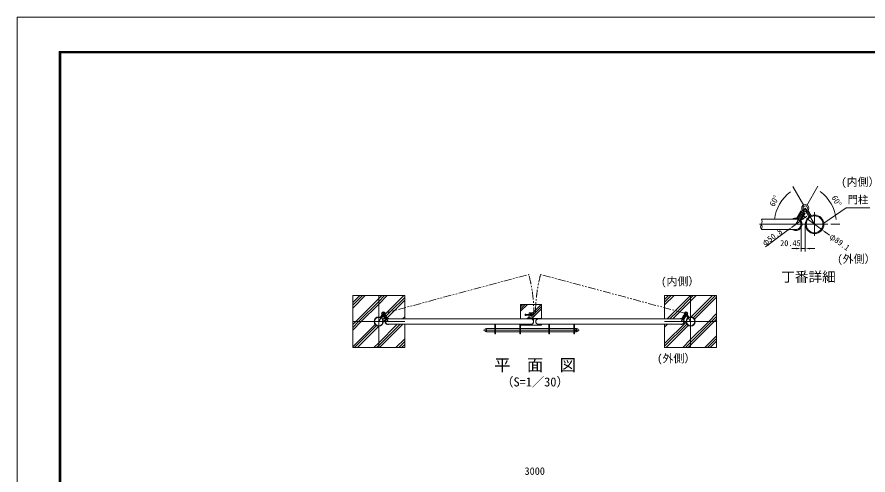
# Model space of a CAD drawing. Units: millimetres, scale not verified. Extents: x -6300 to 6300, y -4455 to 4455.
# Drawn here: x -6300 to 1884, y 52 to 4455 of the extents above; entities that cross this region are included whole.
import ezdxf
from ezdxf.enums import TextEntityAlignment as Align

# ---------------------------------------------------------------- set-up
doc = ezdxf.new("R2010")
doc.units = ezdxf.units.MM
doc.header["$LTSCALE"] = 30
doc.linetypes.add('USER1', pattern=[50.8, 31.75, -6.35, 6.35, -6.35])
doc.linetypes.add('USER2', pattern=[5, 2.5, -0.5, 0.5, -0.5, 0.5, -0.5])
for name, color, linetype, lineweight in [('0-0_D-STR1', 1, 'Continuous', 18), ('0-1_D-BMK', 2, 'USER1', 13), ('0-2_D-DCR-HCH', 7, 'Continuous', 9), ('0-3_D-STR4', 7, 'Continuous', 9), ('0-4_D-STR3', 3, 'Continuous', 13), ('0-6_D-STR-DIM', 7, 'Continuous', 9), ('0-7_0', 3, 'Continuous', 18), ('0-8_D-STR-TXT', 7, 'Continuous', 9), ('0-9_D-TTL-TXT', 7, 'Continuous', 18), ('0-B_DIM', 7, 'Continuous', 9), ('0-C_D-TTL', 7, 'Continuous', 9)]:
    doc.layers.add(name, color=color, linetype=linetype, lineweight=lineweight)
doc.styles.add('ＭＳ ゴシック', font='')
doc.styles.get('ＭＳ ゴシック').set_extended_font_data('MS Gothic')

msp = doc.modelspace()

# ---------------------------------------------------------------- linework, layer by layer
at = {"layer": '0-0_D-STR1'}
for p, q in [((858.51, 2512.95), (1189.86, 2512.95)), ((858.51, 2411.35), (1189.86, 2411.35)), ((-1356.78, 1552.18), (-2730.98, 1552.18)), ((-1356.78, 1501.38), (-2730.98, 1501.38)), ((-1285.98, 1552.18), (88.22, 1552.18)), ((-1285.98, 1501.38), (88.22, 1501.38))]:
    msp.add_line(p, q, dxfattribs=at)
for centre, radius in [((1370.66, 2462.15), 89.1), ((1370.66, 2462.15), 80.7), ((-2821.38, 1526.78), 44.55), ((-2821.38, 1526.78), 40.35), ((178.62, 1526.78), 44.55), ((178.62, 1526.78), 40.35)]:
    msp.add_circle(centre, radius, dxfattribs=at)
for centre, radius, start, end in [((904.39, 2436.75), 52.45, 151.03399, 208.96601), ((812.62, 2487.55), 52.45, 331.03399, 28.96601), ((812.62, 2436.75), 52.45, 331.03399, 28.96601), ((1189.86, 2462.15), 50.8, 270, 90), ((-2730.98, 1526.78), 25.4, 90, 270), ((-1356.78, 1526.78), 25.4, 270, 90), ((-1285.98, 1526.78), 25.4, 90, 270), ((88.22, 1526.78), 25.4, 270, 90)]:
    msp.add_arc(centre, radius, start, end, dxfattribs=at)
at = {"layer": '0-1_D-BMK'}
for p, q in [((1280.61, 2618.12), (1189.86, 2462.15)), ((1370.66, 2462.15), (1280.61, 2618.12)), ((1370.66, 2350.61), (1370.66, 2578.35)), ((1497.04, 2462.15), (839.71, 2462.15)), ((-2821.38, 1276.78), (-2821.38, 1776.78)), ((178.62, 1276.78), (178.62, 1776.78)), ((-2821.38, 1526.78), (-2776.36, 1604.77)), ((-2776.36, 1604.77), (-2730.98, 1526.78)), ((-1414.2, 1591.68), (-1342.72, 1591.68)), ((-1356.78, 1609.84), (-1356.78, 1573.52)), ((133.59, 1604.77), (88.22, 1526.78)), ((178.62, 1526.78), (133.59, 1604.77)), ((-3071.38, 1526.78), (-2571.38, 1526.78)), ((428.62, 1526.78), (-71.38, 1526.78)), ((-893.43, 1443.98), (-1813.43, 1443.98)), ((-926.13, 1435.83), (-926.13, 1452.05))]:
    msp.add_line(p, q, dxfattribs=at)
at = {"layer": '0-1_D-BMK', "linetype": 'USER2'}
for p, q in [((-2776.36, 1604.77), (-1378.59, 1979.3)), ((133.59, 1604.77), (-1264.18, 1979.3))]:
    msp.add_line(p, q, dxfattribs=at)
for centre, start, end in [((-2776.36, 1604.77), 359.32983, 15), ((133.59, 1604.77), 165, 180.67017)]:
    msp.add_arc(centre, 1447.08, start, end, dxfattribs=at)
at = {"layer": '0-2_D-DCR-HCH'}
for p, q in [((-3071.38, 1656.41), (-2951.01, 1776.78)), ((-3071.38, 1682.92), (-2977.52, 1776.78)), ((-3071.38, 1709.44), (-3004.04, 1776.78)), ((-71.38, 1686.56), (18.84, 1776.78)), ((-71.38, 1713.07), (-7.67, 1776.78)), ((-71.38, 1739.59), (-34.19, 1776.78)), ((184.14, 1570.85), (390.07, 1776.78)), ((203.41, 1563.6), (416.59, 1776.78)), ((216.45, 1550.13), (428.62, 1762.29)), ((-1456.78, 1625.28), (-1390.38, 1691.68)), ((-1456.78, 1647.38), (-1412.48, 1691.68)), ((-1456.78, 1669.47), (-1434.57, 1691.68)), ((-2793.52, 1563.04), (-2767.32, 1589.24)), ((-2782.26, 1547.77), (-2765.98, 1564.06)), ((-2762.69, 1567.35), (-2757.57, 1572.47)), ((-2753.18, 1576.86), (-2752.45, 1577.59)), ((-2752.93, 1550.59), (-2747.81, 1555.71)), ((-2743.42, 1560.1), (-2742.69, 1560.83)), ((-2592.24, 1552.18), (-2571.38, 1573.04)), ((-1397.39, 1552.08), (-1375.78, 1573.7)), ((-3071.38, 1285.18), (-2856.7, 1499.85)), ((-3053.26, 1276.78), (-2842.42, 1487.62)), ((-2814.61, 1276.78), (-2590.01, 1501.38)), ((-1456.78, 1492.7), (-1448.19, 1501.28)), ((-1435.7, 1491.68), (-1426.1, 1501.28)), ((-1413.6, 1491.68), (-1404, 1501.28)), ((-1353.2, 1552.08), (-1353.15, 1552.13)), ((-1281.02, 1491.68), (-1271.42, 1501.28)), ((-1258.92, 1491.68), (-1256.78, 1493.82)), ((-71.38, 1315.33), (134.55, 1521.26)), ((-71.38, 1288.81), (141.8, 1501.99)), ((-71.38, 1474.43), (-44.43, 1501.38)), ((-71.38, 1500.94), (-70.94, 1501.38)), ((-56.89, 1276.78), (155.27, 1488.95)), ((-2655.51, 1276.78), (-2571.38, 1360.91)), ((-2629, 1276.78), (-2571.38, 1334.39)), ((314.34, 1276.78), (428.62, 1391.06)), ((340.85, 1276.78), (428.62, 1364.55)), ((367.37, 1276.78), (428.62, 1338.03)), ((-2602.48, 1276.78), (-2571.38, 1307.88))]:
    msp.add_line(p, q, dxfattribs=at)
for points in [[(-3071.38, 1444.27), (-2988.87, 1526.78), (-2821.38, 1694.27), (-2738.87, 1776.78)], [(-3071.38, 1470.79), (-3015.39, 1526.78), (-2821.38, 1720.79), (-2765.39, 1776.78)], [(-3071.38, 1497.31), (-3041.91, 1526.78), (-2821.38, 1747.31), (-2791.91, 1776.78)], [(-2762.93, 1593.62), (-2742.8, 1613.76), (-2579.78, 1776.78)], [(-2749.16, 1580.88), (-2706.58, 1623.46), (-2571.38, 1758.66)], [(-2739.4, 1564.12), (-2670.35, 1633.17), (-2571.38, 1732.14)], [(-46.66, 1552.18), (32.91, 1631.74), (177.94, 1776.78)], [(-20.14, 1552.18), (53.82, 1626.14), (178.62, 1750.94), (204.46, 1776.78)], [(6.37, 1552.18), (74.73, 1620.54), (178.62, 1724.43), (230.97, 1776.78)], [(-1338.8, 1610.68), (-1338.78, 1610.7), (-1318.79, 1630.69), (-1257.8, 1691.68)], [(-1338.38, 1589), (-1325.56, 1601.82), (-1256.78, 1670.6)], [(-1337.98, 1567.3), (-1333.76, 1571.52), (-1256.78, 1648.5)], [(102.2, 1276.78), (178.62, 1353.19), (352.2, 1526.78), (428.62, 1603.19)], [(128.72, 1276.78), (178.62, 1326.68), (378.72, 1526.78), (428.62, 1576.68)], [(-3026.74, 1276.78), (-2821.38, 1482.14), (-2821.28, 1482.24)], [(-2867.64, 1276.78), (-2821.38, 1323.04), (-2643.04, 1501.38)], [(-2841.13, 1276.78), (-2821.38, 1296.53), (-2616.53, 1501.38)], [(-2776.84, 1526.68), (-2776.74, 1526.78), (-2756.22, 1547.3)], [(-1375.3, 1552.08), (-1375.22, 1552.16), (-1375.21, 1552.17)], [(155.24, 1276.78), (178.62, 1300.16), (405.24, 1526.78), (428.62, 1550.16)]]:
    msp.add_lwpolyline(points, dxfattribs=at)
at = {"layer": '0-3_D-STR4'}
for p, q in [((-1256.78, 1691.68), (-1456.78, 1691.68)), ((-1256.78, 1552.08), (-1256.78, 1691.68)), ((-1456.78, 1592.48), (-1456.78, 1552.08)), ((-1256.78, 1501.28), (-1256.78, 1491.68))]:
    msp.add_line(p, q, dxfattribs=at)
for points in [[(-3071.38, 1776.78), (-3071.38, 1276.78), (-2571.38, 1276.78), (-2571.38, 1501.38)], [(-2571.38, 1552.18), (-2571.38, 1776.78), (-3071.38, 1776.78)], [(428.62, 1776.78), (428.62, 1276.78), (-71.38, 1276.78), (-71.38, 1501.38)], [(-71.38, 1552.18), (-71.38, 1776.78), (428.62, 1776.78)], [(-1456.78, 1501.28), (-1456.78, 1491.68), (-1256.78, 1491.68)]]:
    msp.add_lwpolyline(points, dxfattribs=at)
at = {"layer": '0-4_D-STR3'}
for p, q in [((1199.16, 2523.87), (1238.88, 2592.14)), ((1205.03, 2512.1), (1254.24, 2596.66)), ((1206.94, 2519.35), (1246.66, 2587.61)), ((1231.14, 2505.27), (1270.86, 2573.53)), ((1246.66, 2587.61), (1238.88, 2592.14)), ((1238.92, 2500.74), (1278.64, 2569)), ((1278.64, 2569), (1270.86, 2573.53)), ((1316.12, 2532.61), (1286.12, 2584.57)), ((1336.91, 2544.61), (1306.91, 2596.57)), ((1161.43, 2409.32), (1162.61, 2411.35)), ((-2804.5, 1568.01), (-2789.5, 1593.99)), ((-2794.11, 1562.01), (-2779.11, 1587.99)), ((-2775.37, 1580.2), (-2771.48, 1582.47)), ((-2755.51, 1546.07), (-2775.37, 1580.2)), ((-2751.62, 1548.34), (-2771.48, 1582.47)), ((-2738.57, 1551.75), (-2763.17, 1594.03)), ((-2759.38, 1589.51), (-2755.49, 1591.77)), ((-2739.52, 1555.38), (-2759.38, 1589.51)), ((-2735.63, 1557.64), (-2755.49, 1591.77)), ((-1412.28, 1596.68), (-1412.28, 1586.68)), ((-1412.28, 1596.68), (-1406.28, 1596.68)), ((-1412.28, 1586.68), (-1406.28, 1586.68)), ((-1406.28, 1596.68), (-1406.28, 1586.68)), ((-1406.28, 1594.68), (-1365.79, 1594.68)), ((-1406.28, 1588.68), (-1365.79, 1588.68)), ((-1388.98, 1552.18), (-1388.98, 1556.68)), ((-1388.98, 1556.68), (-1258.98, 1556.68)), ((-1373.78, 1611.68), (-1375.78, 1609.68)), ((-1375.78, 1609.68), (-1375.78, 1556.68)), ((-1375.78, 1561.18), (-1337.78, 1561.18)), ((-1375.78, 1556.68), (-1337.78, 1556.68)), ((-1373.78, 1611.68), (-1339.78, 1611.68)), ((-1360.78, 1600.3), (-1360.78, 1611.68)), ((-1352.78, 1600.3), (-1352.78, 1611.68)), ((-1339.78, 1611.68), (-1337.78, 1609.68)), ((-1337.78, 1609.68), (-1337.78, 1556.68)), ((-1258.98, 1552.18), (-1258.98, 1556.68)), ((92.87, 1557.64), (112.73, 1591.77)), ((95.81, 1551.75), (120.41, 1594.03)), ((96.76, 1555.38), (116.62, 1589.51)), ((108.86, 1548.34), (128.72, 1582.47)), ((116.62, 1589.51), (112.73, 1591.77)), ((112.75, 1546.07), (132.61, 1580.2)), ((132.61, 1580.2), (128.72, 1582.47)), ((151.35, 1562.01), (136.35, 1587.99)), ((161.74, 1568.01), (146.74, 1593.99)), ((-2716.77, 1500.36), (-2717.36, 1501.38)), ((-1703.88, 1408.98), (-1703.88, 1501.38)), ((-1699.38, 1408.98), (-1699.38, 1501.38)), ((-1463.38, 1408.98), (-1463.38, 1501.38)), ((-1458.88, 1408.98), (-1458.88, 1501.38)), ((-1388.98, 1552.18), (-1258.98, 1552.18)), ((-1183.88, 1408.98), (-1183.88, 1501.38)), ((-1179.38, 1408.98), (-1179.38, 1501.38)), ((-943.38, 1408.98), (-943.38, 1501.38)), ((-938.88, 1408.98), (-938.88, 1501.38)), ((74.01, 1500.36), (74.6, 1501.38)), ((-1784.13, 1460.98), (-1784.13, 1426.98)), ((-1784.13, 1460.98), (-1784.13, 1426.98)), ((-1703.88, 1460.98), (-1784.13, 1460.98)), ((-1703.88, 1426.98), (-1784.13, 1426.98)), ((-1699.38, 1408.98), (-1703.88, 1408.98)), ((-1463.38, 1460.98), (-1699.38, 1460.98)), ((-1463.38, 1426.98), (-1699.38, 1426.98)), ((-1463.38, 1408.98), (-1458.88, 1408.98)), ((-1183.88, 1460.98), (-1458.88, 1460.98)), ((-1183.88, 1426.98), (-1458.88, 1426.98)), ((-1179.38, 1408.98), (-1183.88, 1408.98)), ((-943.38, 1460.98), (-1179.38, 1460.98)), ((-943.38, 1426.98), (-1179.38, 1426.98)), ((-943.38, 1408.98), (-938.88, 1408.98)), ((-918.13, 1460.98), (-938.88, 1460.98)), ((-918.13, 1426.98), (-938.88, 1426.98)), ((-918.13, 1460.98), (-918.13, 1426.98))]:
    msp.add_line(p, q, dxfattribs=at)
at = {"layer": '0-4_D-STR3', "color": 7, "lineweight": 9}
for q in [(-1456.78, 1626.48), (-1456.78, 1592.48)]:
    msp.add_line((-1456.78, 1691.68), q, dxfattribs=at)
at = {"layer": '0-4_D-STR3'}
for points in [[(1205.03, 2512.1), (1225.78, 2500.03), (1274.98, 2584.59)], [(-2738.57, 1551.75), (-2748.94, 1545.72), (-2773.54, 1588)], [(95.81, 1551.75), (106.18, 1545.72), (130.78, 1588)]]:
    msp.add_lwpolyline(points, dxfattribs=at)
for centre, radius in [((1280.61, 2618.12), 34), ((1280.61, 2618.12), 21.2), ((-2776.36, 1604.77), 17), ((-2776.36, 1604.77), 10.6), ((-1356.78, 1591.68), 9.5), ((133.59, 1604.77), 17), ((133.59, 1604.77), 10.6), ((-926.13, 1443.98), 5)]:
    msp.add_circle(centre, radius, dxfattribs=at)
for centre, radius, start, end in [((1189.86, 2462.15), 60, 84.76054, 122.14905), ((1189.86, 2462.15), 60, 241.71773, 34.8545), ((1189.86, 2462.15), 51, 84.76054, 95.07586), ((1189.86, 2462.15), 51, 264.92414, 34.8545), ((1195.7, 2525.89), 13, 264.76054, 329.80752), ((1195.7, 2525.89), 4, 264.76054, 329.80752), ((1242.38, 2498.73), 13, 149.80752, 214.8545), ((1242.38, 2498.73), 4, 149.80752, 214.8545), ((-2733.9, 1558.65), 6.5, 210.19248, 275.23946), ((-2733.9, 1558.65), 2, 210.19248, 275.23946), ((-2730.98, 1526.78), 30, 57.85095, 95.23946), ((88.22, 1526.78), 30, 84.76054, 122.14905), ((91.14, 1558.65), 6.5, 264.76054, 329.80752), ((91.14, 1558.65), 2, 264.76054, 329.80752), ((-2730.98, 1526.78), 30, 145.1455, 298.28227), ((-2730.98, 1526.78), 25.5, 145.1455, 275.07586), ((-2757.24, 1545.07), 2, 325.1455, 30.19248), ((-2757.24, 1545.07), 6.5, 325.1455, 30.19248), ((-2730.98, 1526.78), 25.5, 84.92414, 95.23946), ((88.22, 1526.78), 30, 241.71773, 34.8545), ((88.22, 1526.78), 25.5, 84.76054, 95.07586), ((88.22, 1526.78), 25.5, 264.92414, 34.8545), ((114.48, 1545.07), 6.5, 149.80752, 214.8545), ((114.48, 1545.07), 2, 149.80752, 214.8545), ((-1784.13, 1443.98), 17, 90, 270), ((-918.13, 1443.98), 17, 270, 90)]:
    msp.add_arc(centre, radius, start, end, dxfattribs=at)
at = {"layer": '0-6_D-STR-DIM'}
for p, q in [((1262.81, 2516.22), (1294.94, 2540.04)), ((1230.67, 2492.4), (1149.05, 2431.91)), ((1116.91, 2408.09), (898.24, 2246.02))]:
    msp.add_line(p, q, dxfattribs=at)
for points in [[(1258.84, 2521.57), (1230.67, 2492.4), (1266.78, 2510.86)], [(1120.88, 2402.73), (1149.05, 2431.91), (1112.94, 2413.44)]]:
    msp.add_solid(points, dxfattribs=at)
at = {"layer": '0-7_0'}
for p, q in [((-1340.78, 1556.68), (-1372.78, 1556.68)), ((-1340.78, 1552.18), (-1372.78, 1552.18)), ((-1336.28, 1541.68), (-1336.28, 1547.68)), ((-1336.28, 1541.68), (-1331.78, 1541.68)), ((-1331.78, 1541.68), (-1331.78, 1547.68))]:
    msp.add_line(p, q, dxfattribs=at)
for radius, end in [(4.5, 90), (9, 30)]:
    msp.add_arc((-1340.78, 1547.68), radius, 0, end, dxfattribs=at)
at = {"layer": '0-8_D-STR-TXT'}
msp.add_lwpolyline([(1903.06, 2619.78), (1674.24, 2619.78), (1460.44, 2473.94)], dxfattribs=at)
at = {"layer": '0-B_DIM'}
for p, q in [((1265.61, 2644.11), (1161.03, 2825.24)), ((1295.7, 2644.06), (1402.23, 2827.15)), ((1262.55, 2541.5), (1226.28, 2568.13)), ((1298.83, 2514.88), (1442.49, 2409.43)), ((1527.04, 2462.15), (1612.14, 2462.15)), ((1240.66, 2453.15), (1240.66, 2199.03)), ((1281.56, 2453.15), (1281.56, 2199.03)), ((1478.76, 2382.81), (1515.04, 2356.18)), ((1195.66, 2229.03), (1150.66, 2229.03)), ((1240.66, 2229.03), (1281.56, 2229.03)), ((1326.56, 2229.03), (1371.56, 2229.03))]:
    msp.add_line(p, q, dxfattribs=at)
for centre, radius, start, end in [((1370.66, 2462.15), 389.25, 126.62744, 173.37256), ((1189.86, 2462.15), 392.28, 6.57618, 53.23133)]:
    msp.add_arc(centre, radius, start, end, dxfattribs=at)
for points in [[(1258.12, 2535.46), (1298.83, 2514.88), (1266.99, 2547.55)], [(1483.2, 2388.85), (1442.49, 2409.43), (1474.32, 2376.76)], [(1195.66, 2221.53), (1240.66, 2229.03), (1195.66, 2236.53)], [(1326.56, 2236.53), (1281.56, 2229.03), (1326.56, 2221.53)]]:
    msp.add_solid(points, dxfattribs=at)
at = {"layer": '0-C_D-TTL', "color": 2, "lineweight": 18}
msp.add_lwpolyline([(-6300, 4455), (6300, 4455), (6300, -4455), (-6300, -4455)], close=True, dxfattribs=at)
at = {"layer": '0-C_D-TTL'}
for points in [[(-5895, 4125), (5895, 4125), (5895, -4125), (-5895, -4125)], [(-5891.25, 4121.25), (5891.25, 4121.25), (5891.25, -4121.25), (-5891.25, -4121.25)], [(-5887.5, 4117.5), (5887.5, 4117.5), (5887.5, -4117.5), (-5887.5, -4117.5)], [(-5883.75, 4113.75), (5883.75, 4113.75), (5883.75, -4113.75), (-5883.75, -4113.75)], [(-5880, 4110), (5880, 4110), (5880, -4110), (-5880, -4110)]]:
    msp.add_lwpolyline(points, close=True, dxfattribs=at)

# ---------------------------------------------------------------- texts
at = {"layer": '0-6_D-STR-DIM', "style": 'ＭＳ ゴシック'}
msp.add_text('φ50.8', height=57.62, rotation=36.543, dxfattribs=at).set_placement((903.73, 2237.06), align=Align.BOTTOM_LEFT)
msp.add_text('3000', height=72.14, dxfattribs=at).set_placement((-1419.07, 31.6), align=Align.BOTTOM_LEFT)
at = {"layer": '0-8_D-STR-TXT', "style": 'ＭＳ ゴシック'}
msp.add_text('門柱', height=72.14, dxfattribs=at).set_placement((1689.41, 2640.69), align=Align.BOTTOM_LEFT)
at = {"layer": '0-9_D-TTL-TXT', "style": 'ＭＳ ゴシック'}
for s, height, p in [('(内側）', 76.98, (1626.41, 2808)), ('(外側）', 76.98, (1588.44, 2067.59)), ('(内側）', 76.98, (-106.35, 1851.41)), ('丁番詳細', 96.11, (1050.05, 1879.97)), ('平\u3000面\u3000図', 115.5, (-1711.23, 1016.93)), ('(外側）', 76.98, (-144.32, 1111)), ('（S=1／30）', 86.66, (-1643, 877.13))]:
    msp.add_text(s, height=height, dxfattribs=at).set_placement(p, align=Align.BOTTOM_LEFT)
at = {"layer": '0-B_DIM', "style": 'ＭＳ ゴシック'}
for s, rotation, p in [('60°', 60, (995.03, 2617.98)), ('60°', 299.904, (1515.67, 2710.51)), ('φ89.1', 323.721, (1497.33, 2318.19))]:
    msp.add_text(s, height=57.62, rotation=rotation, dxfattribs=at).set_placement(p, align=Align.BOTTOM_LEFT)
msp.add_text('20.45', height=57.62, dxfattribs=at).set_placement((1039.95, 2234.8), align=Align.BOTTOM_LEFT)

doc.saveas('drawing.dxf')
